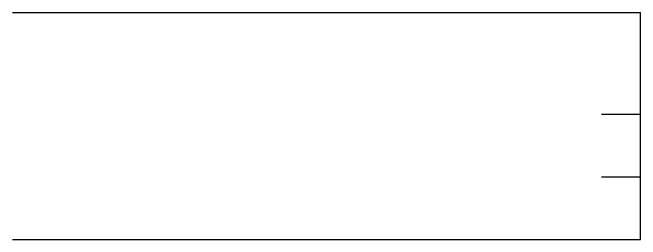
# Model space of a CAD drawing. Extents: x 0 to 5952, y 0 to 1070.
# Drawn here: x 5206 to 5952, y 800 to 1070 of the extents above; entities that cross this region are included whole.
import ezdxf

# ---------------------------------------------------------------- set-up
doc = ezdxf.new("R2010")
doc.units = 0

msp = doc.modelspace()

# ---------------------------------------------------------------- linework, layer by layer
at = {"layer": 'ARQ_VISTA', "color": 252}
for points in [[(5206.0351, 1069.702743), (5952.290394, 1069.702743)], [(5952.290394, 800.286155), (5952.290394, 1069.702743)], [(5906.04155, 949.113908), (5952.290394, 949.113908)], [(5906.04155, 874.700018), (5952.290394, 874.700018)], [(5206.0351, 800.286155), (5952.290394, 800.286155)]]:
    msp.add_lwpolyline(points, dxfattribs=at)

doc.saveas('drawing.dxf')
